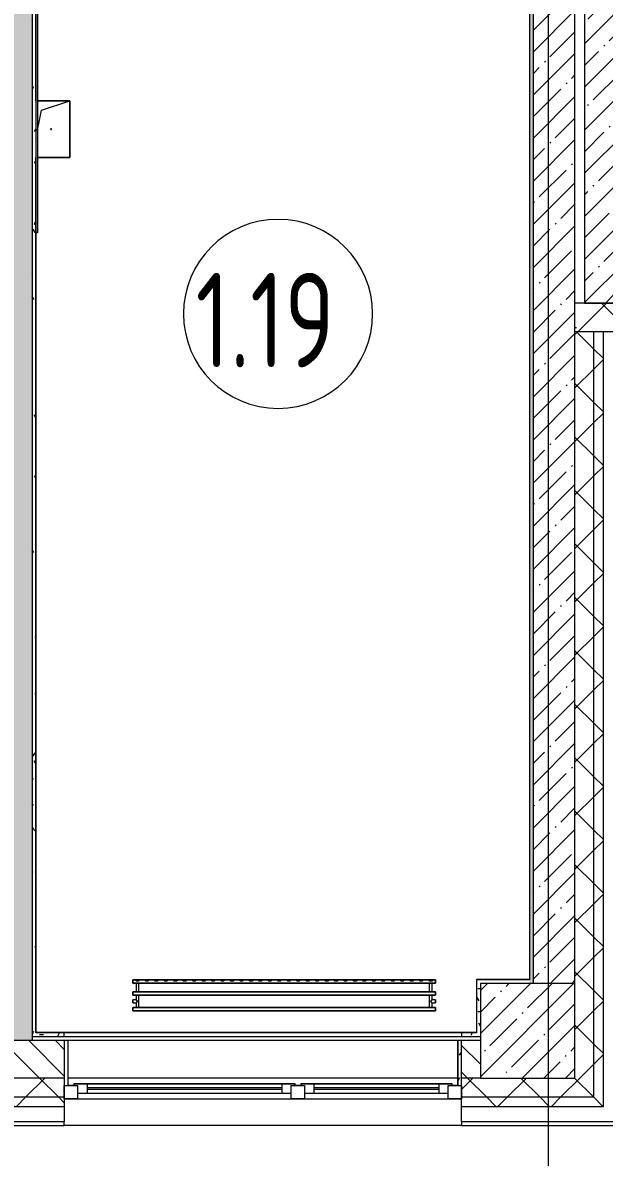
# Model space of a CAD drawing. Header units: millimetres. Extents: x -213911 to 415037, y -3642 to 107391.
# Drawn here: x 81845 to 84920, y 2995 to 8997 of the extents above; entities that cross this region are included whole.
import ezdxf

# ---------------------------------------------------------------- set-up
doc = ezdxf.new("R2010")
doc.units = ezdxf.units.MM
for name, color, linetype, lineweight in [('A-AREA-IDEN', 7, 'Continuous', 9), ('A-FLOR', 7, 'Continuous', 9), ('A-GENM', 7, 'Continuous', 9), ('A-GLAZ', 7, 'Continuous', 9), ('A-GLAZ-1', 7, 'Continuous', 5), ('A-WALL', 7, 'Continuous', 5), ('I-WALL', 7, 'Continuous', 5), ('S-COLS', 7, 'Continuous', 9), ('S-COLS-1', 7, 'Continuous', 5), ('Оси', 7, 'Continuous', 9)]:
    doc.layers.add(name, color=color, linetype=linetype, lineweight=lineweight)
for name, color, linetype, lineweight, true_color in [('A-WALL-1', 9, 'Continuous', 5, 0x808080), ('A-WALL-FNSH-1', 9, 'Continuous', 5, 0x808080), ('M-EQPM-1', 7, 'Continuous', 9, 0xb2b2b2)]:
    doc.layers.add(name, color=color, linetype=linetype, lineweight=lineweight, true_color=true_color)
doc.styles.add('СПДС', font='ГОСТ тип А.ttf', dxfattribs={"width": 0.9})
pattern_1 = [(45, (64.7, -136.06), (-141.42136, 141.42136), []), (135, (64.7, -136.06), (-141.42136, -141.42136), [])]
pattern_2 = [(45, (64.7, -136.06), (-114.04925, 114.04925), []), (45, (178.75, -136.06), (-114.04925, 114.04925), [201.612, -40.322, 6.706, -33.617])]
pattern_3 = [(135, (64.7, -136.06), (-150.8683, -150.8683), [213.36, -35.56, 7.112, -35.56]), (135, (64.7, 14.71), (-150.8683, -150.8683), []), (50, (64.7, -136.06), (255.05767, -22.3145), [26.67, -293.37]), (355, (64.7, -136.06), (-49.3404, 267.4791), [21.336, -234.696]), (100.451, (85.96, -137.92), (205.7195, 245.16356), [22.666, -249.326]), (46.184, (64.7, -64.94), (379.511, -58.86), [40.005, -440.055]), (96.636, (96.33, -69.85), (332.3634, 346.3991), [33.999, -373.989]), (351.184, (64.7, -64.94), (332.3669, 346.3953), [32.004, -352.044]), (21, (100.26, -82.72), (212.26017, -143.1711), [26.67, -293.37]), (326, (100.26, -82.72), (86.5224, 257.8632), [21.336, -234.696]), (71.451, (117.95, -94.65), (298.78395, 114.6901), [22.666, -249.326]), (37.5, (64.7, -136.06), (4.32385, 118.37751), [6.706, -225.146, 6.706, -231.546, -235.585]), (37.5, (64.7, -136.06), (4.32385, 118.37751), [-470.103, 6.706, -228.879]), (7.5, (64.7, -136.06), (93.54758, 140.2533), [6.706, -129.134, 6.706, -219.812, -89.789]), (7.5, (64.7, -136.06), (93.54758, 140.2533), [-362.356, 6.706, -83.083]), (327.5, (-14.6, -136.06), (189.82734, -8.02019), [6.706, -82.194, 6.706, -270.662, -368.046]), (327.5, (-14.6, -136.06), (189.82734, -8.02019), [-366.268, 6.706, -361.34]), (317.5, (-50.16, -136.06), (207.38114, 35.59764), [6.706, -108.864, 6.706, -177.495, -261.366]), (317.5, (-50.16, -136.06), (207.38114, 35.59764), [-299.771, 6.706, -254.66])]
pattern_4 = [(0, (64.7, -136.06), (243.84, 60.96), [20.117, -162.763, 20.117, -162.763, -975.36]), (0, (64.7, -136.06), (243.84, 60.96), [-365.76, 20.117, -345.643, 20.117, -162.763, -426.72]), (0, (64.7, -136.06), (243.84, 60.96), [-914.4, 20.117, -101.803, 20.117, -284.683]), (120, (156.14, -105.58), (-174.71291, 180.691634), [20.117, -162.763, 20.117, -162.763, -975.36]), (120, (156.14, -105.58), (-174.71291, 180.691634), [-365.76, 20.117, -345.643, 20.117, -162.763, -426.72]), (120, (156.14, -105.58), (-174.71291, 180.691634), [-914.4, 20.117, -101.803, 20.117, -284.683]), (240, (186.62, 16.34), (-69.12709, -241.651634), [20.117, -162.763, 20.117, -162.763, -975.36]), (240, (186.62, 16.34), (-69.12709, -241.651634), [-365.76, 20.117, -345.643, 20.117, -162.763, -426.72]), (240, (186.62, 16.34), (-69.12709, -241.651634), [-914.4, 20.117, -101.803, 20.117, -284.683])]

# ---------------------------------------------------------------- blocks, each defined once
blk = doc.blocks.new('120_Окно_СКБ_2Ст - 120_Окно_СКБ_2Ст 2100х2500 _мал створка СЛЕВА_-19967351-Объем проектирования 1 этажа')
at = {"layer": 'A-GLAZ'}
for p, q in [((-1050, -75), (-1050, -5)), ((-1050, -5), (-980, -5)), ((-980, -5), (-980, -75)), ((-220, -35), (-980, -35)), ((-980, -35), (-980, -75)), ((-930, -85), (-930, -35)), ((-270, -85), (-270, -35)), ((-220, -75), (-220, -5)), ((-220, -5), (-150, -5)), ((-220, -75), (-220, -35)), ((-150, -5), (-150, -75)), ((980, -35), (-150, -35)), ((-150, -35), (-150, -75)), ((-100, -85), (-100, -35)), ((930, -85), (930, -35)), ((980, -75), (980, -5)), ((980, -5), (1050, -5)), ((980, -75), (980, -35)), ((1050, -5), (1050, -75)), ((-980, -75), (-1050, -75)), ((-980, -75), (-1000, -75)), ((-1000, -75), (-1000, -85)), ((-1000, -85), (-200, -85)), ((-200, -85), (-1000, -85)), ((-150, -75), (-220, -75)), ((-200, -75), (-220, -75)), ((-200, -85), (-200, -75)), ((-150, -75), (-170, -75)), ((-170, -75), (-170, -85)), ((-170, -85), (1000, -85)), ((1000, -85), (-170, -85)), ((1050, -75), (980, -75)), ((1000, -75), (980, -75)), ((1000, -85), (1000, -75))]:
    blk.add_line(p, q, dxfattribs=at)
at = {"layer": 'A-GLAZ-1'}
for p, q in [((1050, -5), (-1050, -5)), ((-930, -55), (-270, -55)), ((-100, -55), (930, -55)), ((-1030, -75), (-1000, -75)), ((-270, -65), (-930, -65)), ((-200, -75), (-170, -75)), ((930, -65), (-100, -65)), ((1000, -75), (1030, -75))]:
    blk.add_line(p, q, dxfattribs=at)
blk = doc.blocks.new('GM_Отверстие прямоугольное _в плите_ - Отверстие-21609678-Объем проектирования 1 этажа')
at = {"layer": 'A-GENM'}
for p, q in [((-71, 150), (100, 150)), ((100, 150), (-71, 150)), ((-50, 100), (100, 150)), ((100, 150), (100, -150)), ((100, -150), (100, 150)), ((-71, -5), (-50, 100)), ((-80, -50), (-79, -45)), ((100, -150), (-71, -150)), ((-71, -150), (100, -150))]:
    blk.add_line(p, q, dxfattribs=at)
for start, end in [(360, 180), (180, 360)]:
    blk.add_arc((0, 0), 2.5, start, end, dxfattribs=at)
blk = doc.blocks.new('BSC_Колонна _Прямоугольная - 500х500-V185-Объем проектирования 1 этажа')
at = {"layer": 'S-COLS-1'}
h = blk.add_hatch(dxfattribs=at)
h.set_pattern_fill('FP_174', color=256, style=0, pattern_type=2)
h.set_pattern_definition([(45, (-84450, -3800), (-114.04925, 114.04925), []), (45, (-84335.95, -3800), (-114.04925, 114.04925), [201.613, -40.323, 6.706, -33.617])])
h.paths.add_polyline_path([(-187.2, -250), (250, -250), (250, 250), (-250, 250), (-250, -250)])
for p, q in [((250, 250), (-250, 250)), ((-250, 250), (-250, -250)), ((250, -250), (250, 250)), ((-250, -250), (250, -250))]:
    blk.add_line(p, q, dxfattribs=at)
blk = doc.blocks.new('radiator_prado_classic_z_tip_30_po exemplyaru - Classic Z Тип 30-500-V241-Объем проектирования 1 этажа')
at = {"layer": 'M-EQPM-1'}
for p, q in [((0, 228), (0, 210)), ((1600, 228), (0, 228)), ((0, 210), (0, 228)), ((0, 228), (12.5, 228)), ((0, 210), (1600, 210)), ((17.8, 210), (0, 210)), ((12.5, 228), (37.5, 228)), ((37.5, 228), (12.5, 228)), ((12.5, 228), (37.5, 228)), ((12.5, 228), (17.5, 223)), ((12.5, 228), (17.5, 223)), ((32.5, 223), (17.5, 223)), ((17.5, 223), (32.5, 223)), ((17.5, 210), (17.5, 164)), ((17.5, 210), (17.5, 164)), ((17.8, 210), (17.5, 210)), ((17.5, 210), (17.8, 210)), ((17.8, 210), (17.5, 210)), ((17.5, 210), (32.5, 210)), ((18.5, 210), (17.8, 210)), ((17.8, 210), (32.2, 210)), ((32.2, 210), (17.8, 210)), ((32.2, 210), (18.5, 210)), ((32.5, 210), (32.2, 210)), ((32.2, 210), (32.5, 210)), ((32.5, 210), (32.2, 210)), ((1567.8, 210), (32.2, 210)), ((32.5, 223), (37.5, 228)), ((37.5, 228), (32.5, 223)), ((32.5, 164), (32.5, 210)), ((32.5, 164), (32.5, 210)), ((37.5, 228), (62.5, 228)), ((62.5, 228), (87.5, 228)), ((87.5, 228), (62.5, 228)), ((62.5, 228), (87.5, 228)), ((62.5, 228), (67.5, 223)), ((62.5, 228), (67.5, 223)), ((82.5, 223), (67.5, 223)), ((67.5, 223), (82.5, 223)), ((82.5, 223), (87.5, 228)), ((87.5, 228), (82.5, 223)), ((87.5, 228), (112.5, 228)), ((112.5, 228), (137.5, 228)), ((137.5, 228), (112.5, 228)), ((112.5, 228), (137.5, 228)), ((112.5, 228), (117.5, 223)), ((112.5, 228), (117.5, 223)), ((132.5, 223), (117.5, 223)), ((117.5, 223), (132.5, 223)), ((132.5, 223), (137.5, 228)), ((137.5, 228), (132.5, 223)), ((137.5, 228), (162.5, 228)), ((162.5, 228), (187.5, 228)), ((187.5, 228), (162.5, 228)), ((162.5, 228), (187.5, 228)), ((162.5, 228), (167.5, 223)), ((162.5, 228), (167.5, 223)), ((182.5, 223), (167.5, 223)), ((167.5, 223), (182.5, 223)), ((182.5, 223), (187.5, 228)), ((187.5, 228), (182.5, 223)), ((187.5, 228), (212.5, 228)), ((212.5, 228), (237.5, 228)), ((237.5, 228), (212.5, 228)), ((212.5, 228), (237.5, 228)), ((212.5, 228), (217.5, 223)), ((212.5, 228), (217.5, 223)), ((232.5, 223), (217.5, 223)), ((217.5, 223), (232.5, 223)), ((232.5, 223), (237.5, 228)), ((237.5, 228), (232.5, 223)), ((237.5, 228), (262.5, 228)), ((262.5, 228), (287.5, 228)), ((287.5, 228), (262.5, 228)), ((262.5, 228), (287.5, 228)), ((262.5, 228), (267.5, 223)), ((262.5, 228), (267.5, 223)), ((282.5, 223), (267.5, 223)), ((267.5, 223), (282.5, 223)), ((282.5, 223), (287.5, 228)), ((287.5, 228), (282.5, 223)), ((287.5, 228), (312.5, 228)), ((312.5, 228), (337.5, 228)), ((337.5, 228), (312.5, 228)), ((312.5, 228), (337.5, 228)), ((312.5, 228), (317.5, 223)), ((312.5, 228), (317.5, 223)), ((332.5, 223), (317.5, 223)), ((317.5, 223), (332.5, 223)), ((332.5, 223), (337.5, 228)), ((337.5, 228), (332.5, 223)), ((337.5, 228), (362.5, 228)), ((362.5, 228), (387.5, 228)), ((387.5, 228), (362.5, 228)), ((362.5, 228), (387.5, 228)), ((362.5, 228), (367.5, 223)), ((362.5, 228), (367.5, 223)), ((382.5, 223), (367.5, 223)), ((367.5, 223), (382.5, 223)), ((382.5, 223), (387.5, 228)), ((387.5, 228), (382.5, 223)), ((387.5, 228), (412.5, 228)), ((412.5, 228), (437.5, 228)), ((437.5, 228), (412.5, 228)), ((412.5, 228), (437.5, 228)), ((412.5, 228), (417.5, 223)), ((412.5, 228), (417.5, 223)), ((432.5, 223), (417.5, 223)), ((417.5, 223), (432.5, 223)), ((432.5, 223), (437.5, 228)), ((437.5, 228), (432.5, 223)), ((437.5, 228), (462.5, 228)), ((462.5, 228), (487.5, 228)), ((487.5, 228), (462.5, 228)), ((462.5, 228), (487.5, 228)), ((462.5, 228), (467.5, 223)), ((462.5, 228), (467.5, 223)), ((482.5, 223), (467.5, 223)), ((467.5, 223), (482.5, 223)), ((482.5, 223), (487.5, 228)), ((487.5, 228), (482.5, 223)), ((487.5, 228), (512.5, 228)), ((512.5, 228), (537.5, 228)), ((537.5, 228), (512.5, 228)), ((512.5, 228), (537.5, 228)), ((512.5, 228), (517.5, 223)), ((512.5, 228), (517.5, 223)), ((532.5, 223), (517.5, 223)), ((517.5, 223), (532.5, 223)), ((532.5, 223), (537.5, 228)), ((537.5, 228), (532.5, 223)), ((537.5, 228), (562.5, 228)), ((562.5, 228), (587.5, 228)), ((587.5, 228), (562.5, 228)), ((562.5, 228), (587.5, 228)), ((562.5, 228), (567.5, 223)), ((562.5, 228), (567.5, 223)), ((582.5, 223), (567.5, 223)), ((567.5, 223), (582.5, 223)), ((582.5, 223), (587.5, 228)), ((587.5, 228), (582.5, 223)), ((587.5, 228), (612.5, 228)), ((612.5, 228), (637.5, 228)), ((637.5, 228), (612.5, 228)), ((612.5, 228), (637.5, 228)), ((612.5, 228), (617.5, 223)), ((612.5, 228), (617.5, 223)), ((632.5, 223), (617.5, 223)), ((617.5, 223), (632.5, 223)), ((632.5, 223), (637.5, 228)), ((637.5, 228), (632.5, 223)), ((637.5, 228), (662.5, 228)), ((662.5, 228), (687.5, 228)), ((687.5, 228), (662.5, 228)), ((662.5, 228), (687.5, 228)), ((662.5, 228), (667.5, 223)), ((662.5, 228), (667.5, 223)), ((682.5, 223), (667.5, 223)), ((667.5, 223), (682.5, 223)), ((682.5, 223), (687.5, 228)), ((687.5, 228), (682.5, 223)), ((687.5, 228), (712.5, 228)), ((712.5, 228), (737.5, 228)), ((737.5, 228), (712.5, 228)), ((712.5, 228), (737.5, 228)), ((712.5, 228), (717.5, 223)), ((712.5, 228), (717.5, 223)), ((732.5, 223), (717.5, 223)), ((717.5, 223), (732.5, 223)), ((732.5, 223), (737.5, 228)), ((737.5, 228), (732.5, 223)), ((737.5, 228), (762.5, 228)), ((762.5, 228), (787.5, 228)), ((787.5, 228), (762.5, 228)), ((762.5, 228), (787.5, 228)), ((762.5, 228), (767.5, 223)), ((762.5, 228), (767.5, 223)), ((782.5, 223), (767.5, 223)), ((767.5, 223), (782.5, 223)), ((782.5, 223), (787.5, 228)), ((787.5, 228), (782.5, 223)), ((787.5, 228), (812.5, 228)), ((812.5, 228), (837.5, 228)), ((837.5, 228), (812.5, 228)), ((812.5, 228), (837.5, 228)), ((812.5, 228), (817.5, 223)), ((812.5, 228), (817.5, 223)), ((832.5, 223), (817.5, 223)), ((817.5, 223), (832.5, 223)), ((832.5, 223), (837.5, 228)), ((837.5, 228), (832.5, 223)), ((837.5, 228), (862.5, 228)), ((862.5, 228), (887.5, 228)), ((887.5, 228), (862.5, 228)), ((862.5, 228), (887.5, 228)), ((862.5, 228), (867.5, 223)), ((862.5, 228), (867.5, 223)), ((882.5, 223), (867.5, 223)), ((867.5, 223), (882.5, 223)), ((882.5, 223), (887.5, 228)), ((887.5, 228), (882.5, 223)), ((887.5, 228), (912.5, 228)), ((912.5, 228), (937.5, 228)), ((937.5, 228), (912.5, 228)), ((912.5, 228), (937.5, 228)), ((912.5, 228), (917.5, 223)), ((912.5, 228), (917.5, 223)), ((932.5, 223), (917.5, 223)), ((917.5, 223), (932.5, 223)), ((932.5, 223), (937.5, 228)), ((937.5, 228), (932.5, 223)), ((937.5, 228), (962.5, 228)), ((962.5, 228), (987.5, 228)), ((987.5, 228), (962.5, 228)), ((962.5, 228), (987.5, 228)), ((962.5, 228), (967.5, 223)), ((962.5, 228), (967.5, 223)), ((982.5, 223), (967.5, 223)), ((967.5, 223), (982.5, 223)), ((982.5, 223), (987.5, 228)), ((987.5, 228), (982.5, 223)), ((987.5, 228), (1012.5, 228)), ((1012.5, 228), (1037.5, 228)), ((1037.5, 228), (1012.5, 228)), ((1012.5, 228), (1037.5, 228)), ((1012.5, 228), (1017.5, 223)), ((1012.5, 228), (1017.5, 223)), ((1032.5, 223), (1017.5, 223)), ((1017.5, 223), (1032.5, 223)), ((1032.5, 223), (1037.5, 228)), ((1037.5, 228), (1032.5, 223)), ((1037.5, 228), (1062.5, 228)), ((1062.5, 228), (1087.5, 228)), ((1087.5, 228), (1062.5, 228)), ((1062.5, 228), (1087.5, 228)), ((1062.5, 228), (1067.5, 223)), ((1062.5, 228), (1067.5, 223)), ((1082.5, 223), (1067.5, 223)), ((1067.5, 223), (1082.5, 223)), ((1082.5, 223), (1087.5, 228)), ((1087.5, 228), (1082.5, 223)), ((1087.5, 228), (1112.5, 228)), ((1112.5, 228), (1137.5, 228)), ((1137.5, 228), (1112.5, 228)), ((1112.5, 228), (1137.5, 228)), ((1112.5, 228), (1117.5, 223)), ((1112.5, 228), (1117.5, 223)), ((1132.5, 223), (1117.5, 223)), ((1117.5, 223), (1132.5, 223)), ((1132.5, 223), (1137.5, 228)), ((1137.5, 228), (1132.5, 223)), ((1137.5, 228), (1162.5, 228)), ((1162.5, 228), (1187.5, 228)), ((1187.5, 228), (1162.5, 228)), ((1162.5, 228), (1187.5, 228)), ((1162.5, 228), (1167.5, 223)), ((1162.5, 228), (1167.5, 223)), ((1182.5, 223), (1167.5, 223)), ((1167.5, 223), (1182.5, 223)), ((1182.5, 223), (1187.5, 228)), ((1187.5, 228), (1182.5, 223)), ((1187.5, 228), (1212.5, 228)), ((1212.5, 228), (1237.5, 228)), ((1237.5, 228), (1212.5, 228)), ((1212.5, 228), (1237.5, 228)), ((1212.5, 228), (1217.5, 223)), ((1212.5, 228), (1217.5, 223)), ((1232.5, 223), (1217.5, 223)), ((1217.5, 223), (1232.5, 223)), ((1232.5, 223), (1237.5, 228)), ((1237.5, 228), (1232.5, 223)), ((1237.5, 228), (1262.5, 228)), ((1262.5, 228), (1287.5, 228)), ((1287.5, 228), (1262.5, 228)), ((1262.5, 228), (1287.5, 228)), ((1262.5, 228), (1267.5, 223)), ((1262.5, 228), (1267.5, 223)), ((1282.5, 223), (1267.5, 223)), ((1267.5, 223), (1282.5, 223)), ((1282.5, 223), (1287.5, 228)), ((1287.5, 228), (1282.5, 223)), ((1287.5, 228), (1312.5, 228)), ((1312.5, 228), (1337.5, 228)), ((1337.5, 228), (1312.5, 228)), ((1312.5, 228), (1337.5, 228)), ((1312.5, 228), (1317.5, 223)), ((1312.5, 228), (1317.5, 223)), ((1332.5, 223), (1317.5, 223)), ((1317.5, 223), (1332.5, 223)), ((1332.5, 223), (1337.5, 228)), ((1337.5, 228), (1332.5, 223)), ((1337.5, 228), (1362.5, 228)), ((1362.5, 228), (1385.4, 228)), ((1387.5, 228), (1362.5, 228)), ((1362.5, 228), (1387.5, 228)), ((1362.5, 228), (1367.5, 223)), ((1362.5, 228), (1367.5, 223)), ((1382.5, 223), (1367.5, 223)), ((1367.5, 223), (1382.5, 223)), ((1382.5, 223), (1387.5, 228)), ((1387.5, 228), (1382.5, 223)), ((1387.5, 228), (1412.5, 228)), ((1412.5, 228), (1437.5, 228)), ((1437.5, 228), (1412.5, 228)), ((1412.5, 228), (1437.5, 228)), ((1412.5, 228), (1417.5, 223)), ((1412.5, 228), (1417.5, 223)), ((1432.5, 223), (1417.5, 223)), ((1417.5, 223), (1432.5, 223)), ((1432.5, 223), (1437.5, 228)), ((1437.5, 228), (1432.5, 223)), ((1437.5, 228), (1462.5, 228)), ((1462.5, 228), (1487.5, 228)), ((1487.5, 228), (1462.5, 228)), ((1462.5, 228), (1487.5, 228)), ((1462.5, 228), (1467.5, 223)), ((1462.5, 228), (1467.5, 223)), ((1482.5, 223), (1467.5, 223)), ((1467.5, 223), (1482.5, 223)), ((1482.5, 223), (1487.5, 228)), ((1487.5, 228), (1482.5, 223)), ((1487.5, 228), (1512.5, 228)), ((1512.5, 228), (1537.5, 228)), ((1537.5, 228), (1512.5, 228)), ((1512.5, 228), (1537.5, 228)), ((1512.5, 228), (1517.5, 223)), ((1512.5, 228), (1517.5, 223)), ((1532.5, 223), (1517.5, 223)), ((1517.5, 223), (1532.5, 223)), ((1532.5, 223), (1537.5, 228)), ((1537.5, 228), (1532.5, 223)), ((1537.5, 228), (1562.5, 228)), ((1562.5, 228), (1587.5, 228)), ((1587.5, 228), (1562.5, 228)), ((1562.5, 228), (1587.5, 228)), ((1562.5, 228), (1567.5, 223)), ((1562.5, 228), (1567.5, 223)), ((1582.5, 223), (1567.5, 223)), ((1567.5, 223), (1582.5, 223)), ((1567.5, 210), (1567.5, 164)), ((1567.5, 210), (1567.5, 164)), ((1567.8, 210), (1567.5, 210)), ((1567.5, 210), (1582.5, 210)), ((1567.8, 210), (1567.5, 210)), ((1567.5, 210), (1567.8, 210)), ((1582.2, 210), (1567.8, 210)), ((1582.2, 210), (1567.8, 210)), ((1567.8, 210), (1582.2, 210)), ((1582.5, 210), (1582.2, 210)), ((1582.5, 210), (1582.2, 210)), ((1582.2, 210), (1582.5, 210)), ((1600, 210), (1582.2, 210)), ((1582.5, 223), (1587.5, 228)), ((1587.5, 228), (1582.5, 223)), ((1582.5, 164), (1582.5, 210)), ((1582.5, 164), (1582.5, 210)), ((1587.5, 228), (1600, 228)), ((1600, 210), (1600, 228)), ((1600, 228), (1600, 210)), ((1600, 164), (0, 164)), ((0, 164), (0, 146)), ((0, 146), (0, 164)), ((0, 164), (17.8, 164)), ((0, 146), (1600, 146)), ((18.5, 146), (0, 146)), ((17.5, 121.5), (0, 121.5)), ((17.5, 121.5), (0, 121.5)), ((0, 121.5), (0, 120.5)), ((0, 106.5), (0, 121.5)), ((0, 120.5), (0, 107.5)), ((0, 120.5), (0, 119.3)), ((0, 114), (0, 120.5)), ((0, 120.5), (0, 120.5)), ((17.8, 164), (17.5, 164)), ((17.5, 164), (17.8, 164)), ((17.8, 164), (17.5, 164)), ((17.5, 164), (32.5, 164)), ((17.5, 146), (17.5, 121.5)), ((17.5, 146), (17.5, 121.5)), ((17.5, 146), (18.5, 146)), ((18.5, 146), (17.5, 146)), ((17.5, 146), (18.5, 146)), ((32.5, 146), (17.5, 146)), ((19.7, 164), (17.8, 164)), ((17.8, 164), (32.2, 164)), ((32.2, 164), (17.8, 164)), ((18.5, 146), (32.2, 146)), ((32.2, 146), (18.5, 146)), ((18.5, 146), (32.2, 146)), ((26.9, 164), (19.7, 164)), ((31.5, 164), (26.9, 164)), ((32.2, 164), (31.5, 164)), ((32.5, 164), (32.2, 164)), ((32.2, 164), (32.5, 164)), ((32.5, 164), (32.2, 164)), ((32.2, 164), (1567.8, 164)), ((32.2, 146), (32.5, 146)), ((32.5, 146), (32.2, 146)), ((32.2, 146), (32.5, 146)), ((1567.8, 146), (32.2, 146)), ((32.5, 82), (32.5, 146)), ((32.5, 82), (32.5, 146)), ((1567.8, 164), (1567.5, 164)), ((1567.5, 164), (1582.5, 164)), ((1567.8, 164), (1567.5, 164)), ((1567.5, 164), (1567.8, 164)), ((1567.5, 146), (1567.5, 82)), ((1567.5, 146), (1567.5, 82)), ((1567.5, 146), (1567.8, 146)), ((1582.5, 146), (1567.5, 146)), ((1567.5, 146), (1567.8, 146)), ((1567.8, 146), (1567.5, 146)), ((1582.2, 164), (1567.8, 164)), ((1582.2, 164), (1567.8, 164)), ((1567.8, 164), (1582.2, 164)), ((1567.8, 146), (1581.5, 146)), ((1567.8, 146), (1581.5, 146)), ((1581.5, 146), (1567.8, 146)), ((1581.5, 146), (1582.5, 146)), ((1581.5, 146), (1582.5, 146)), ((1582.5, 146), (1581.5, 146)), ((1600, 146), (1581.5, 146)), ((1582.5, 164), (1582.2, 164)), ((1582.5, 164), (1582.2, 164)), ((1582.2, 164), (1582.5, 164)), ((1582.2, 164), (1600, 164)), ((1582.5, 121.5), (1582.5, 146)), ((1582.5, 121.5), (1582.5, 146)), ((1600, 121.5), (1582.5, 121.5)), ((1600, 121.5), (1582.5, 121.5)), ((1600, 146), (1600, 164)), ((1600, 164), (1600, 146)), ((1600, 121.5), (1600, 106.5)), ((1600, 120.5), (1600, 121.5)), ((1600, 121.5), (1600, 120.5)), ((1600, 120.5), (1600, 121.5)), ((1600, 107.5), (1600, 120.5)), ((1600, 120.5), (1600, 107.5)), ((1600, 107.5), (1600, 120.5)), ((0, 119.3), (0, 117.8)), ((0, 117.8), (0, 114)), ((0, 114), (0, 110.3)), ((0, 107.5), (0, 114)), ((0, 110.3), (0, 108.7)), ((0, 108.7), (0, 107.5)), ((0, 107.5), (0, 106.5)), ((0, 107.5), (0, 107.5)), ((0, 106.5), (17.5, 106.5)), ((0, 106.5), (17.5, 106.5)), ((1600, 82), (0, 82)), ((0, 82), (0, 64)), ((0, 64), (0, 82)), ((0, 82), (18.5, 82)), ((1600, 64), (0, 64)), ((0, 64), (1600, 64)), ((17.5, 106.5), (17.5, 82)), ((17.5, 106.5), (17.5, 82)), ((18.5, 82), (17.5, 82)), ((17.5, 82), (18.5, 82)), ((18.5, 82), (17.5, 82)), ((17.5, 82), (32.5, 82)), ((31.5, 82), (18.5, 82)), ((18.5, 82), (32.2, 82)), ((32.2, 82), (18.5, 82)), ((32.2, 82), (31.5, 82)), ((32.5, 82), (32.2, 82)), ((32.2, 82), (32.5, 82)), ((32.5, 82), (32.2, 82)), ((32.2, 82), (1567.8, 82)), ((1567.8, 82), (1567.5, 82)), ((1567.5, 82), (1582.5, 82)), ((1567.8, 82), (1567.5, 82)), ((1567.5, 82), (1567.8, 82)), ((1581.5, 82), (1567.8, 82)), ((1581.5, 82), (1567.8, 82)), ((1567.8, 82), (1581.5, 82)), ((1582.5, 82), (1581.5, 82)), ((1582.5, 82), (1581.5, 82)), ((1581.5, 82), (1582.5, 82)), ((1581.5, 82), (1600, 82)), ((1582.5, 82), (1582.5, 106.5)), ((1582.5, 106.5), (1600, 106.5)), ((1582.5, 82), (1582.5, 106.5)), ((1582.5, 106.5), (1600, 106.5)), ((1600, 106.5), (1600, 107.5)), ((1600, 107.5), (1600, 106.5)), ((1600, 106.5), (1600, 107.5)), ((1600, 64), (1600, 82)), ((1600, 82), (1600, 64))]:
    blk.add_line(p, q, dxfattribs=at)
for points, knots in [([(18.5, 120.5), (18.4, 120.6), (18.3, 120.7), (18.1, 120.9), (17.9, 121.1), (17.8, 121.2), (17.7, 121.3), (17.5, 121.5), (17.5, 121.5), (17.5, 121.5)], [0.7142857, 0.7142857, 0.7142857, 0.7142857, 0.75, 0.7857143, 0.8214286, 0.8571429, 0.8928571, 0.9285714, 1, 1, 1, 1]), ([(17.5, 121.5), (17.5, 121.5), (17.5, 121.5), (17.7, 121.3), (17.8, 121.2), (17.9, 121.1), (18.1, 120.9), (18.3, 120.7), (18.4, 120.6), (18.5, 120.5)], [0, 0, 0, 0, 0.0714286, 0.1071429, 0.1428571, 0.1785714, 0.2142857, 0.25, 0.2857143, 0.2857143, 0.2857143, 0.2857143]), ([(17.5, 121.5), (17.5, 121.5), (17.5, 121.5), (17.7, 121.3), (17.8, 121.2), (17.9, 121.1), (18.1, 120.9), (18.3, 120.7), (18.4, 120.6), (18.5, 120.5)], [0, 0, 0, 0, 0.0714286, 0.1071429, 0.1428571, 0.1785714, 0.2142857, 0.25, 0.2857143, 0.2857143, 0.2857143, 0.2857143]), ([(25, 114), (24.5, 114.5), (23.6, 115.4), (22.4, 116.6), (21.6, 117.4), (21.1, 117.9), (20.8, 118.2), (20.5, 118.5), (20.2, 118.8), (19.8, 119.1), (19.6, 119.4), (19.3, 119.7), (19, 120), (18.7, 120.3), (18.5, 120.5), (18.3, 120.7), (18.1, 120.9), (17.9, 121.1), (17.8, 121.2), (17.7, 121.3), (17.5, 121.5), (17.5, 121.5), (17.5, 121.5)], [0, 0, 0, 0, 0.142857, 0.285714, 0.357143, 0.392857, 0.428571, 0.464286, 0.5, 0.535714, 0.571429, 0.607143, 0.642857, 0.678571, 0.714286, 0.75, 0.785714, 0.821429, 0.857143, 0.892857, 0.928571, 1, 1, 1, 1]), ([(1575, 114), (1575.5, 114.5), (1576.4, 115.4), (1577.6, 116.6), (1578.4, 117.4), (1578.9, 117.9), (1579.2, 118.2), (1579.5, 118.5), (1579.8, 118.8), (1580.1, 119.2), (1580.4, 119.4), (1580.7, 119.7), (1581, 120), (1581.3, 120.3), (1581.5, 120.5), (1581.7, 120.7), (1581.9, 120.9), (1582.1, 121.1), (1582.2, 121.2), (1582.3, 121.3), (1582.5, 121.5), (1582.5, 121.5), (1582.5, 121.5)], [0, 0, 0, 0, 0.142857, 0.285714, 0.357143, 0.392857, 0.428571, 0.464286, 0.5, 0.535714, 0.571429, 0.607143, 0.642857, 0.678571, 0.714286, 0.75, 0.785714, 0.821429, 0.857143, 0.892857, 0.928571, 1, 1, 1, 1]), ([(1582.5, 121.5), (1582.5, 121.5), (1582.5, 121.5), (1582.3, 121.3), (1582.2, 121.2), (1582.1, 121.1), (1581.9, 120.9), (1581.7, 120.7), (1581.6, 120.6), (1581.5, 120.5)], [0, 0, 0, 0, 0.0714286, 0.1071429, 0.1428571, 0.1785714, 0.2142857, 0.25, 0.2857143, 0.2857143, 0.2857143, 0.2857143]), ([(1582.5, 121.5), (1582.5, 121.5), (1582.5, 121.5), (1582.3, 121.3), (1582.2, 121.2), (1582.1, 121.1), (1581.9, 120.9), (1581.7, 120.7), (1581.6, 120.6), (1581.5, 120.5)], [0, 0, 0, 0, 0.0714286, 0.1071429, 0.1428571, 0.1785714, 0.2142857, 0.25, 0.2857143, 0.2857143, 0.2857143, 0.2857143]), ([(1581.5, 120.5), (1581.6, 120.6), (1581.7, 120.7), (1581.9, 120.9), (1582.1, 121.1), (1582.2, 121.2), (1582.3, 121.3), (1582.5, 121.5), (1582.5, 121.5), (1582.5, 121.5)], [0.7142857, 0.7142857, 0.7142857, 0.7142857, 0.75, 0.7857143, 0.8214286, 0.8571429, 0.8928571, 0.9285714, 1, 1, 1, 1]), ([(17.5, 106.5), (17.5, 106.5), (17.5, 106.5), (17.7, 106.7), (17.8, 106.8), (17.9, 106.9), (18.1, 107.1), (18.3, 107.3), (18.5, 107.5), (18.7, 107.7), (19, 108), (19.3, 108.3), (19.6, 108.6), (19.8, 108.9), (20.3, 109.3), (20.7, 109.7), (21.1, 110.1), (21.6, 110.6), (22.4, 111.4), (23.6, 112.6), (24.5, 113.5), (25, 114)], [0, 0, 0, 0, 0.071429, 0.107143, 0.142857, 0.178571, 0.214286, 0.25, 0.285714, 0.321429, 0.357143, 0.392857, 0.428571, 0.464286, 0.5, 0.571429, 0.607143, 0.642857, 0.714286, 0.857143, 1, 1, 1, 1]), ([(17.5, 106.5), (17.5, 106.5), (17.5, 106.5), (17.7, 106.7), (17.8, 106.8), (17.9, 106.9), (18.1, 107.1), (18.3, 107.3), (18.4, 107.4), (18.5, 107.5)], [0, 0, 0, 0, 0.0714286, 0.1071429, 0.1428571, 0.1785714, 0.2142857, 0.25, 0.2857143, 0.2857143, 0.2857143, 0.2857143]), ([(18.5, 107.5), (18.4, 107.4), (18.3, 107.3), (18.1, 107.1), (17.9, 106.9), (17.8, 106.8), (17.7, 106.7), (17.5, 106.5), (17.5, 106.5), (17.5, 106.5)], [0.7142857, 0.7142857, 0.7142857, 0.7142857, 0.75, 0.7857143, 0.8214286, 0.8571429, 0.8928571, 0.9285714, 1, 1, 1, 1]), ([(18.5, 107.5), (18.4, 107.4), (18.3, 107.3), (18.1, 107.1), (17.9, 106.9), (17.8, 106.8), (17.7, 106.7), (17.5, 106.5), (17.5, 106.5), (17.5, 106.5)], [0.7142857, 0.7142857, 0.7142857, 0.7142857, 0.75, 0.7857143, 0.8214286, 0.8571429, 0.8928571, 0.9285714, 1, 1, 1, 1]), ([(22.1, 116.9), (21.9, 117.1), (21.6, 117.4), (21.1, 117.9), (20.8, 118.2), (20.5, 118.5), (20.2, 118.8), (19.9, 119.2), (19.7, 119.3), (19.6, 119.4)], [0.2857143, 0.2857143, 0.2857143, 0.2857143, 0.3571429, 0.3928571, 0.4285714, 0.4642857, 0.5, 0.5357143, 0.5714286, 0.5714286, 0.5714286, 0.5714286]), ([(19.6, 119.4), (19.7, 119.3), (19.9, 119.2), (20.3, 118.7), (20.7, 118.3), (21.1, 117.9), (21.6, 117.4), (21.9, 117.1), (22.1, 116.9)], [0.4285714, 0.4285714, 0.4285714, 0.4285714, 0.4642857, 0.5, 0.5714286, 0.6071429, 0.6428571, 0.7142857, 0.7142857, 0.7142857, 0.7142857]), ([(19.6, 119.4), (19.7, 119.3), (19.8, 119.1), (20.3, 118.7), (20.7, 118.3), (21.1, 117.9), (21.6, 117.4), (21.9, 117.1), (22.1, 116.9)], [0.4285714, 0.4285714, 0.4285714, 0.4285714, 0.4642857, 0.5, 0.5714286, 0.6071429, 0.6428571, 0.7142857, 0.7142857, 0.7142857, 0.7142857]), ([(19.6, 108.6), (19.7, 108.7), (19.9, 108.8), (20.3, 109.3), (20.7, 109.7), (21.1, 110.1), (21.6, 110.6), (21.9, 110.9), (22.1, 111.1)], [0.4285714, 0.4285714, 0.4285714, 0.4285714, 0.4642857, 0.5, 0.5714286, 0.6071429, 0.6428571, 0.7142857, 0.7142857, 0.7142857, 0.7142857]), ([(22.1, 111.1), (21.9, 110.9), (21.6, 110.6), (21.1, 110.1), (20.8, 109.8), (20.5, 109.5), (20.2, 109.2), (19.9, 108.8), (19.7, 108.7), (19.6, 108.6)], [0.2857143, 0.2857143, 0.2857143, 0.2857143, 0.3571429, 0.3928571, 0.4285714, 0.4642857, 0.5, 0.5357143, 0.5714286, 0.5714286, 0.5714286, 0.5714286]), ([(22.1, 111.1), (21.9, 110.9), (21.6, 110.6), (21.1, 110.1), (20.8, 109.8), (20.5, 109.5), (20.2, 109.2), (19.8, 108.9), (19.7, 108.7), (19.6, 108.6)], [0.2857143, 0.2857143, 0.2857143, 0.2857143, 0.3571429, 0.3928571, 0.4285714, 0.4642857, 0.5, 0.5357143, 0.5714286, 0.5714286, 0.5714286, 0.5714286]), ([(1582.5, 106.5), (1582.5, 106.5), (1582.5, 106.5), (1582.3, 106.7), (1582.2, 106.8), (1582.1, 106.9), (1581.9, 107.1), (1581.7, 107.3), (1581.5, 107.5), (1581.3, 107.7), (1581, 108), (1580.7, 108.3), (1580.4, 108.6), (1580.1, 108.8), (1579.7, 109.3), (1579.3, 109.7), (1578.9, 110.1), (1578.4, 110.6), (1577.6, 111.4), (1576.4, 112.6), (1575.5, 113.5), (1575, 114)], [0, 0, 0, 0, 0.071429, 0.107143, 0.142857, 0.178571, 0.214286, 0.25, 0.285714, 0.321429, 0.357143, 0.392857, 0.428571, 0.464286, 0.5, 0.571429, 0.607143, 0.642857, 0.714286, 0.857143, 1, 1, 1, 1]), ([(1580.4, 119.4), (1580.3, 119.3), (1580.1, 119.2), (1579.7, 118.7), (1579.3, 118.3), (1578.9, 117.9), (1578.4, 117.4), (1578.1, 117.1), (1577.9, 116.9)], [0.4285714, 0.4285714, 0.4285714, 0.4285714, 0.4642857, 0.5, 0.5714286, 0.6071429, 0.6428571, 0.7142857, 0.7142857, 0.7142857, 0.7142857]), ([(1580.4, 119.4), (1580.3, 119.3), (1580.1, 119.2), (1579.7, 118.7), (1579.3, 118.3), (1578.9, 117.9), (1578.4, 117.4), (1578.1, 117.1), (1577.9, 116.9)], [0.4285714, 0.4285714, 0.4285714, 0.4285714, 0.4642857, 0.5, 0.5714286, 0.6071429, 0.6428571, 0.7142857, 0.7142857, 0.7142857, 0.7142857]), ([(1577.9, 116.9), (1578.1, 117.1), (1578.4, 117.4), (1578.9, 117.9), (1579.2, 118.2), (1579.5, 118.5), (1579.8, 118.8), (1580.1, 119.2), (1580.3, 119.3), (1580.4, 119.4)], [0.2857143, 0.2857143, 0.2857143, 0.2857143, 0.3571429, 0.3928571, 0.4285714, 0.4642857, 0.5, 0.5357143, 0.5714286, 0.5714286, 0.5714286, 0.5714286]), ([(1577.9, 111.1), (1578.1, 110.9), (1578.4, 110.6), (1578.9, 110.1), (1579.2, 109.8), (1579.5, 109.5), (1579.8, 109.2), (1580.1, 108.8), (1580.3, 108.7), (1580.4, 108.6)], [0.2857143, 0.2857143, 0.2857143, 0.2857143, 0.3571429, 0.3928571, 0.4285714, 0.4642857, 0.5, 0.5357143, 0.5714286, 0.5714286, 0.5714286, 0.5714286]), ([(1577.9, 111.1), (1578.1, 110.9), (1578.4, 110.6), (1578.9, 110.1), (1579.2, 109.8), (1579.5, 109.5), (1579.8, 109.2), (1580.1, 108.8), (1580.3, 108.7), (1580.4, 108.6)], [0.2857143, 0.2857143, 0.2857143, 0.2857143, 0.3571429, 0.3928571, 0.4285714, 0.4642857, 0.5, 0.5357143, 0.5714286, 0.5714286, 0.5714286, 0.5714286]), ([(1580.4, 108.6), (1580.3, 108.7), (1580.1, 108.8), (1579.7, 109.3), (1579.3, 109.7), (1578.9, 110.1), (1578.4, 110.6), (1578.1, 110.9), (1577.9, 111.1)], [0.4285714, 0.4285714, 0.4285714, 0.4285714, 0.4642857, 0.5, 0.5714286, 0.6071429, 0.6428571, 0.7142857, 0.7142857, 0.7142857, 0.7142857]), ([(1581.5, 107.5), (1581.6, 107.4), (1581.7, 107.3), (1581.9, 107.1), (1582.1, 106.9), (1582.2, 106.8), (1582.3, 106.7), (1582.5, 106.5), (1582.5, 106.5), (1582.5, 106.5)], [0.7142857, 0.7142857, 0.7142857, 0.7142857, 0.75, 0.7857143, 0.8214286, 0.8571429, 0.8928571, 0.9285714, 1, 1, 1, 1]), ([(1581.5, 107.5), (1581.6, 107.4), (1581.7, 107.3), (1581.9, 107.1), (1582.1, 106.9), (1582.2, 106.8), (1582.3, 106.7), (1582.5, 106.5), (1582.5, 106.5), (1582.5, 106.5)], [0.7142857, 0.7142857, 0.7142857, 0.7142857, 0.75, 0.7857143, 0.8214286, 0.8571429, 0.8928571, 0.9285714, 1, 1, 1, 1]), ([(1582.5, 106.5), (1582.5, 106.5), (1582.5, 106.5), (1582.3, 106.7), (1582.2, 106.8), (1582.1, 106.9), (1581.9, 107.1), (1581.7, 107.3), (1581.6, 107.4), (1581.5, 107.5)], [0, 0, 0, 0, 0.0714286, 0.1071429, 0.1428571, 0.1785714, 0.2142857, 0.25, 0.2857143, 0.2857143, 0.2857143, 0.2857143])]:
    blk.add_open_spline(points, degree=3, knots=knots, dxfattribs=at)
for points in [[(19.6, 119.4), (19.5, 119.5), (19.3, 119.7), (19, 120), (18.7, 120.3), (18.6, 120.4), (18.5, 120.5)], [(18.5, 120.5), (18.6, 120.4), (18.7, 120.3), (19, 120), (19.3, 119.7), (19.5, 119.5), (19.6, 119.4)], [(18.5, 120.5), (18.6, 120.4), (18.7, 120.3), (19, 120), (19.3, 119.7), (19.5, 119.5), (19.6, 119.4)], [(1581.5, 120.5), (1581.4, 120.4), (1581.3, 120.3), (1581, 120), (1580.7, 119.7), (1580.5, 119.5), (1580.4, 119.4)], [(1581.5, 120.5), (1581.4, 120.4), (1581.3, 120.3), (1581, 120), (1580.7, 119.7), (1580.5, 119.5), (1580.4, 119.4)], [(1580.4, 119.4), (1580.5, 119.5), (1580.7, 119.7), (1581, 120), (1581.3, 120.3), (1581.4, 120.4), (1581.5, 120.5)], [(18.5, 107.5), (18.6, 107.6), (18.7, 107.7), (19, 108), (19.3, 108.3), (19.5, 108.5), (19.6, 108.6)], [(19.6, 108.6), (19.5, 108.5), (19.3, 108.3), (19, 108), (18.7, 107.7), (18.6, 107.6), (18.5, 107.5)], [(19.6, 108.6), (19.5, 108.5), (19.3, 108.3), (19, 108), (18.7, 107.7), (18.6, 107.6), (18.5, 107.5)], [(25, 114), (24.5, 114.5), (23.6, 115.4), (22.6, 116.4), (22.1, 116.9)], [(22.1, 116.9), (22.6, 116.4), (23.6, 115.4), (24.5, 114.5), (25, 114)], [(22.1, 116.9), (22.6, 116.4), (23.6, 115.4), (24.5, 114.5), (25, 114)], [(22.1, 111.1), (22.6, 111.6), (23.6, 112.6), (24.5, 113.5), (25, 114)], [(25, 114), (24.5, 113.5), (23.6, 112.6), (22.6, 111.6), (22.1, 111.1)], [(25, 114), (24.5, 113.5), (23.6, 112.6), (22.6, 111.6), (22.1, 111.1)], [(1577.9, 116.9), (1577.4, 116.4), (1576.4, 115.4), (1575.5, 114.5), (1575, 114)], [(1577.9, 116.9), (1577.4, 116.4), (1576.4, 115.4), (1575.5, 114.5), (1575, 114)], [(1575, 114), (1575.5, 114.5), (1576.4, 115.4), (1577.4, 116.4), (1577.9, 116.9)], [(1575, 114), (1575.5, 113.5), (1576.4, 112.6), (1577.4, 111.6), (1577.9, 111.1)], [(1575, 114), (1575.5, 113.5), (1576.4, 112.6), (1577.4, 111.6), (1577.9, 111.1)], [(1577.9, 111.1), (1577.4, 111.6), (1576.4, 112.6), (1575.5, 113.5), (1575, 114)], [(1580.4, 108.6), (1580.5, 108.5), (1580.7, 108.3), (1581, 108), (1581.3, 107.7), (1581.4, 107.6), (1581.5, 107.5)], [(1580.4, 108.6), (1580.5, 108.5), (1580.7, 108.3), (1581, 108), (1581.3, 107.7), (1581.4, 107.6), (1581.5, 107.5)], [(1581.5, 107.5), (1581.4, 107.6), (1581.3, 107.7), (1581, 108), (1580.7, 108.3), (1580.5, 108.5), (1580.4, 108.6)]]:
    blk.add_open_spline(points, degree=3, dxfattribs=at)
blk = doc.blocks.new('Марка_Помещения - Номер-25198446-Объем проектирования 1 этажа')
at = {"layer": 'A-AREA-IDEN'}
for start, end in [(360, 180), (180, 360)]:
    blk.add_arc((0, 0), 2.5, start, end, dxfattribs=at)

msp = doc.modelspace()

# ---------------------------------------------------------------- hatches: boundary and pattern name
at = {"layer": 'A-WALL'}
h = msp.add_hatch(dxfattribs=at)
h.set_pattern_fill('FP_24', color=256, style=0, pattern_type=2)
h.set_pattern_definition(pattern_1)
h.paths.add_polyline_path([(89244.7, 7363.9), (89266.7, 7363.9), (89266.7, 7513.9), (89244.7, 7513.9), (89244.7, 7383.9)])
h.paths.add_polyline_path([(84914.7, 7363.9), (85064.7, 7363.9), (85064.7, 7383.9), (85034.7, 7383.9), (85034.7, 7513.9), (84772.7, 7513.9), (84772.7, 7363.9), (84864.7, 7363.9)])
h = msp.add_hatch(dxfattribs=at)
h.set_pattern_fill('FP_24', color=256, style=0, pattern_type=2)
h.set_pattern_definition(pattern_1)
h.paths.add_polyline_path([(84764.7, 3413.9), (84864.7, 3413.9), (84864.6, 7363.9), (84764.7, 7363.9), (84764.7, 3913.9)])
h = msp.add_hatch(dxfattribs=at)
h.set_pattern_fill('FP_24', color=256, style=0, pattern_type=2)
h.set_pattern_definition(pattern_1)
h.paths.add_polyline_path([(84864.7, 3313.9), (84914.7, 3313.9), (84914.7, 7363.9), (84864.7, 7363.9), (84864.7, 3413.9)])
h = msp.add_hatch(dxfattribs=at)
h.set_pattern_fill('FP_2', color=256, style=0, pattern_type=2)
h.set_pattern_definition([(135, (64.7, -136.06), (-70.71068, -70.71068), [])])
h.paths.add_polyline_path([(79065.2, 3413.9), (79245.2, 3413.9), (79245.2, 3613.9), (78044.7, 3613.9), (78044.7, 3413.9), (78138.3, 3413.9)])
h.paths.add_polyline_path([(82064.7, 3413.9), (82064.7, 3613.9), (80914.7, 3613.9), (80914.7, 3413.9), (81232.9, 3413.9)])
h.paths.add_polyline_path([(80145.2, 3413.9), (80414.7, 3413.9), (80414.7, 3613.9), (80145.2, 3613.9), (80145.2, 3566.6)])
h.paths.add_polyline_path([(84164.7, 3413.9), (84264.7, 3413.9), (84264.7, 3613.9), (84164.7, 3613.9), (84164.7, 3418.3)])
h.paths.add_polyline_path([(77106.8, 3413.9), (77144.7, 3413.9), (77144.7, 3613.9), (76044.7, 3613.9), (76044.7, 3413.9), (76075.2, 3413.9)])
h = msp.add_hatch(dxfattribs=at)
h.set_pattern_fill('FP_24', color=256, style=0, pattern_type=2)
h.set_pattern_definition(pattern_1)
h.paths.add_polyline_path([(84762.2, 3313.9), (84864.7, 3313.9), (84864.7, 3413.9), (84164.7, 3413.9), (84164.7, 3313.9), (84654.7, 3313.9)])
h.paths.add_polyline_path([(80414.7, 3313.9), (82064.7, 3313.9), (82064.7, 3413.9), (80145.2, 3413.9), (80145.2, 3313.9), (80201.4, 3313.9)])
h.paths.add_polyline_path([(79165.2, 3313.9), (79245.2, 3313.9), (79245.2, 3413.9), (78044.7, 3413.9), (78044.7, 3313.9), (79065.2, 3313.9)])
h.paths.add_polyline_path([(75944.7, 3313.9), (77144.7, 3313.9), (77144.7, 3413.9), (75922.7, 3413.9), (75922.7, 3313.9)])
h = msp.add_hatch(dxfattribs=at)
h.set_pattern_fill('FP_24', color=256, style=0, pattern_type=2)
h.set_pattern_definition(pattern_1)
h.paths.add_polyline_path([(84760.9, 3263.9), (84914.7, 3263.9), (84914.7, 3313.9), (84164.7, 3313.9), (84164.7, 3263.9), (84654.7, 3263.9)])
h.paths.add_polyline_path([(82064.7, 3263.9), (82064.7, 3313.9), (80145.2, 3313.9), (80145.2, 3263.9), (81794.7, 3263.9)])
h.paths.add_polyline_path([(79245.2, 3263.9), (79245.2, 3313.9), (78044.7, 3313.9), (78044.7, 3263.9), (79169.8, 3263.9)])
h.paths.add_polyline_path([(77144.7, 3263.9), (77144.7, 3313.9), (75922.7, 3313.9), (75922.7, 3263.9), (77106.8, 3263.9)])
at = {"layer": 'I-WALL'}
h = msp.add_hatch(dxfattribs=at)
h.set_pattern_fill('FP_1', color=256, style=0, pattern_type=2)
h.set_pattern_definition(pattern_2)
h.paths.add_polyline_path([(84826.7, 7513.9), (85034.7, 7513.9), (85034.7, 11413.9), (84814.7, 11413.9), (84814.7, 7513.9), (84825.6, 7513.9)])
h = msp.add_hatch(dxfattribs=at)
h.set_pattern_fill('FP_1', color=256, style=0, pattern_type=2)
h.set_pattern_definition(pattern_2)
h.paths.add_polyline_path([(84764.7, 3913.9), (84764.7, 10763.9), (84544.7, 10763.9), (84544.7, 3913.9)])
h = msp.add_hatch(dxfattribs=at)
h.set_pattern_fill('FP_191', color=256, style=0, pattern_type=2)
h.set_pattern_definition(pattern_4)
h.paths.add_polyline_path([(84544.7, 3913.9), (84544.7, 10743.9), (84524.7, 10742.9), (84524.7, 3913.9)])
h = msp.add_hatch(dxfattribs=at)
h.set_pattern_fill('FP_191', color=256, style=0, pattern_type=2)
h.set_pattern_definition(pattern_4)
h.paths.add_polyline_path([(81894.7, 3653.9), (81914.7, 3654.9), (81914.7, 9083.9), (81894.7, 9083.9), (81894.7, 3933.9)])
h = msp.add_hatch(dxfattribs=at)
h.set_pattern_fill('FP_41', color=256, style=0, pattern_type=2)
h.set_pattern_definition(pattern_3)
h.paths.add_polyline_path([(81726, 8963.9), (81894.7, 8963.9), (81894.7, 9063.9), (80329.7, 9063.9), (80329.7, 8963.9), (81232.9, 8963.9)])
h.paths.add_polyline_path([(79165.2, 8963.9), (79229.7, 8963.9), (79229.7, 9063.9), (78922.7, 9063.9), (78922.7, 8963.9), (79145.5, 8963.9)])
h.paths.add_polyline_path([(77385.6, 8963.9), (77822.7, 8963.9), (77822.7, 9063.9), (76994.7, 9063.9), (76994.7, 8963.9), (77365.6, 8963.9)])
h.paths.add_polyline_path([(75784.7, 8963.9), (76044.7, 8963.9), (76044.7, 9063.9), (75764.7, 9063.9), (75764.7, 8963.9), (75774.7, 8963.9)])
h = msp.add_hatch(dxfattribs=at)
h.set_pattern_fill('FP_41', color=256, style=0, pattern_type=2)
h.set_pattern_definition(pattern_3)
h.paths.add_polyline_path([(81794.7, 3613.9), (81894.7, 3613.9), (81894.7, 8963.9), (81794.7, 8963.9), (81794.7, 3633.9)])
h = msp.add_hatch(dxfattribs=at)
h.set_pattern_fill('FP_191', color=256, style=0, pattern_type=2)
h.set_pattern_definition(pattern_4)
h.paths.add_polyline_path([(84264.7, 3633.9), (84264.7, 3913.9), (84244.7, 3912.4), (84244.7, 3633.9)])
h = msp.add_hatch(dxfattribs=at)
h.set_pattern_fill('FP_191', color=256, style=0, pattern_type=2)
h.set_pattern_definition(pattern_4)
h.paths.add_polyline_path([(82064.7, 3633.9), (82064.7, 3653.9), (81894.7, 3653.9), (81894.7, 3633.9), (81914.7, 3633.9)])
h.paths.add_polyline_path([(84243.2, 3633.9), (84244.7, 3633.9), (84243.7, 3653.9), (84164.7, 3653.9), (84164.7, 3633.9)])
h = msp.add_hatch(dxfattribs=at)
h.set_pattern_fill('FP_191', color=256, style=0, pattern_type=2)
h.set_pattern_definition(pattern_4)
h.paths.add_polyline_path([(82064.7, 3373.9), (82084.7, 3373.9), (82084.7, 3613.9), (82064.7, 3613.9), (82064.7, 3413.9)])
h = msp.add_hatch(dxfattribs=at)
h.set_pattern_fill('FP_191', color=256, style=0, pattern_type=2)
h.set_pattern_definition(pattern_4)
h.paths.add_polyline_path([(84144.7, 3373.9), (84164.7, 3373.9), (84164.7, 3613.9), (84144.7, 3613.9), (84144.7, 3383.9)])

# ---------------------------------------------------------------- linework, layer by layer
at = {"layer": 'A-FLOR'}
for p, q in [((84524.7, 10742.9), (84524.7, 3933.9)), ((81914.7, 8584.4), (81914.7, 9083.9)), ((81914.7, 3654.9), (81914.7, 8284.4)), ((84772.7, 7383.9), (84764.7, 7383.9)), ((84523.7, 3933.9), (84244.7, 3933.9)), ((84244.7, 3933.9), (84244.7, 3653.9)), ((84243.7, 3653.9), (81914.7, 3653.9))]:
    msp.add_line(p, q, dxfattribs=at)
at = {"layer": 'A-WALL'}
for p, q in [((81914.7, 8584.4), (81914.7, 3653.9)), ((84764.7, 7363.9), (85064.7, 7363.9)), ((84864.7, 3313.9), (84864.7, 7363.9)), ((84914.7, 3263.9), (84914.7, 7363.9)), ((84524.7, 3933.9), (84523.7, 3933.9)), ((80914.7, 3613.9), (84264.7, 3613.9)), ((84244.7, 3653.9), (84243.7, 3653.9)), ((82064.7, 3413.9), (80914.7, 3413.9)), ((84264.7, 3413.9), (84164.7, 3413.9)), ((80145.2, 3313.9), (82064.7, 3313.9)), ((84164.7, 3313.9), (84864.7, 3313.9)), ((80145.2, 3263.9), (82064.7, 3263.9)), ((84164.7, 3263.9), (84914.7, 3263.9)), ((80145.2, 3183.9), (82064.7, 3183.9)), ((84164.7, 3183.9), (84994.7, 3183.9)), ((84164.7, 3163.9), (82064.7, 3163.9))]:
    msp.add_line(p, q, dxfattribs=at)
at = {"layer": 'A-WALL-1'}
for p, q in [((84814.7, 11413.9), (84814.7, 7513.9)), ((84544.7, 3913.9), (84544.7, 10763.9)), ((84764.7, 3913.9), (84764.7, 10763.9)), ((81894.7, 9063.9), (81894.7, 3613.9)), ((85064.7, 7513.9), (84772.7, 7513.9)), ((84814.7, 7513.9), (85034.7, 7513.9)), ((81894.7, 3633.9), (82064.7, 3633.9)), ((82064.7, 3633.9), (82064.7, 3653.9)), ((82064.7, 3613.9), (82064.7, 3183.9)), ((82084.7, 3373.9), (82084.7, 3613.9)), ((84144.7, 3613.9), (84144.7, 3373.9)), ((84164.7, 3653.9), (84164.7, 3633.9)), ((84164.7, 3633.9), (84264.7, 3633.9)), ((84164.7, 3183.9), (84164.7, 3613.9)), ((82064.7, 3373.9), (82084.7, 3373.9)), ((84144.7, 3373.9), (84164.7, 3373.9))]:
    msp.add_line(p, q, dxfattribs=at)
at = {"layer": 'A-WALL-FNSH-1'}
for p, q in [((84523.7, 10742.9), (84523.7, 3934.9)), ((81915.7, 7884.9), (81914.7, 7884.9)), ((81915.7, 3654.9), (81915.7, 7884.9)), ((84772.7, 7513.9), (84764.7, 7513.9)), ((84523.7, 3934.9), (84243.7, 3934.9)), ((84243.7, 3934.9), (84243.7, 3654.9)), ((84243.7, 3654.9), (81915.7, 3654.9)), ((82085.7, 3373.9), (82085.7, 3613.9)), ((84143.7, 3613.9), (84143.7, 3373.9)), ((82084.7, 3373.9), (82085.7, 3373.9)), ((84143.7, 3373.9), (84144.7, 3373.9)), ((82064.7, 3163.9), (82064.7, 3183.9)), ((84164.7, 3183.9), (84164.7, 3163.9)), ((80145.2, 3163.9), (82064.7, 3163.9)), ((84164.7, 3163.9), (85014.7, 3163.9))]:
    msp.add_line(p, q, dxfattribs=at)
at = {"layer": 'I-WALL'}
for p, q in [((81915.7, 7884.9), (81915.7, 9084.9)), ((81923.7, 9084.9), (81923.7, 7884.9)), ((81923.7, 7884.9), (81915.7, 7884.9)), ((82064.7, 3633.9), (84164.7, 3633.9)), ((84144.7, 3413.9), (82084.7, 3413.9))]:
    msp.add_line(p, q, dxfattribs=at)
at = {"layer": 'Оси'}
msp.add_lwpolyline([(84624.7, -2042.3), (84624.7, 2957.7), (84624.7, 16779), (84624.7, 21779)], dxfattribs=at)

# ---------------------------------------------------------------- block references
at = {"layer": 'A-AREA-IDEN', "xscale": 199.9999999999999, "yscale": 199.9999999999999, "zscale": 199.9999999999999}
msp.add_blockref('Марка_Помещения - Номер-25198446-Объем проектирования 1 этажа', (83194.9, 7456.9), dxfattribs=at)
at = {"layer": 'A-GENM'}
msp.add_blockref('GM_Отверстие прямоугольное _в плите_ - Отверстие-21609678-Объем проектирования 1 этажа', (81994.7, 8434.4), dxfattribs=at)
at = {"layer": 'A-GLAZ', "color": 3, "rotation": 180}
msp.add_blockref('120_Окно_СКБ_2Ст - 120_Окно_СКБ_2Ст 2100х2500 _мал створка СЛЕВА_-19967351-Объем проектирования 1 этажа', (83114.7, 3298.9), dxfattribs=at)
at = {"layer": 'M-EQPM-1'}
msp.add_blockref('radiator_prado_classic_z_tip_30_po exemplyaru - Classic Z Тип 30-500-V241-Объем проектирования 1 этажа', (82426.4, 3705.9), dxfattribs=at)
at = {"layer": 'S-COLS'}
msp.add_blockref('BSC_Колонна _Прямоугольная - 500х500-V185-Объем проектирования 1 этажа', (84514.7, 3663.9), dxfattribs=at)

# ---------------------------------------------------------------- texts
at = {"layer": 'A-AREA-IDEN', "insert": (82758.8, 7674.1), "char_height": 500, "width": 1096.708, "attachment_point": 1, "style": 'СПДС'}
msp.add_mtext('1.19', dxfattribs=at)

doc.saveas('drawing.dxf')
